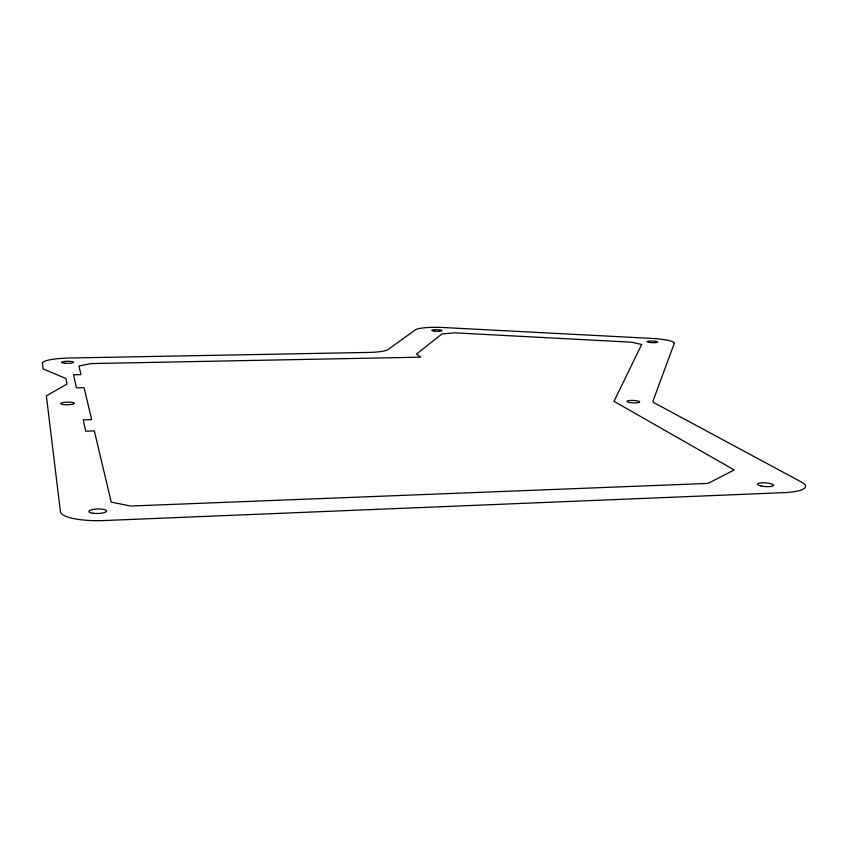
<?xml version="1.0" encoding="UTF-8"?>
<svg xmlns="http://www.w3.org/2000/svg" width="848" height="848" viewBox="0 0 848 848"><rect width="100%" height="100%" fill="white"/><g stroke="black" fill="none" stroke-linecap="round" stroke-linejoin="round"><path stroke-width="1.27" d="M674.266 343.398L653.087 400.754A30.115 5.66 2.9 0 0 655.038 403.277L801.826 482.268A37.598 8.597 4 0 1 783.997 492.646L104.124 520.545A41.319 10.42 -1.6 0 1 60.409 511.598L46.354 395.804L66.992 384.133L65.943 378.537L43.089 368.869L42.4 363.23A28.079 4.77 -0.8 0 1 69.568 358.015L368.297 352.439A25.61 4.219 0.9 0 0 388.066 349.535L415.52 329.766A23.903 3.689 1.3 0 1 443.387 327.529L651.338 338.394A24.656 3.827 2.4 0 1 674.266 343.398M641.671 344.489L613.994 401.305L734.22 469.962L708.016 483.413L130.825 506.023L111.247 502.164L94.351 430.932L85.68 431.176L83.252 419.887L91.679 419.654L84.09 387.684L76.405 387.854L73.596 374.774L80.995 374.615L78.959 366.029L91.16 363.58L420.693 357.167L416.463 354.072L441.999 333.911L454.751 332.851L631.357 342.179L641.671 344.489M434.303 331.123A5.109 0.784 1.3 0 0 442.041 330.635A5.109 0.784 1.3 0 0 434.441 329.755A5.109 0.784 1.3 0 0 434.303 331.123M649.653 342.422A5.279 0.816 2.5 0 0 657.666 342.083A5.279 0.816 2.5 0 0 649.865 341.013A5.279 0.816 2.5 0 0 649.653 342.422M629.926 402.546A6.434 1.219 2.6 0 0 639.742 401.973A6.434 1.219 2.6 0 0 630.287 400.447A6.434 1.219 2.6 0 0 629.926 402.546M761.281 486.021A8.077 1.855 4 0 0 773.514 485.289A8.077 1.855 4 0 0 761.589 482.83A8.077 1.855 4 0 0 761.281 486.021M93.238 513.284A8.883 2.247 -1.6 0 0 106.625 511.015A8.883 2.247 -1.6 0 0 93.386 509.394A8.883 2.247 -1.6 0 0 93.238 513.284M64.003 404.623A6.816 1.304 -1.1 0 0 74.391 403.351A6.816 1.304 -1.1 0 0 64.331 402.355A6.816 1.304 -1.1 0 0 64.003 404.623M64.353 363.167A6.01 1.018 -0.8 0 0 73.511 362.202A6.01 1.018 -0.8 0 0 64.649 361.396A6.01 1.018 -0.8 0 0 64.353 363.167"/></g></svg>
